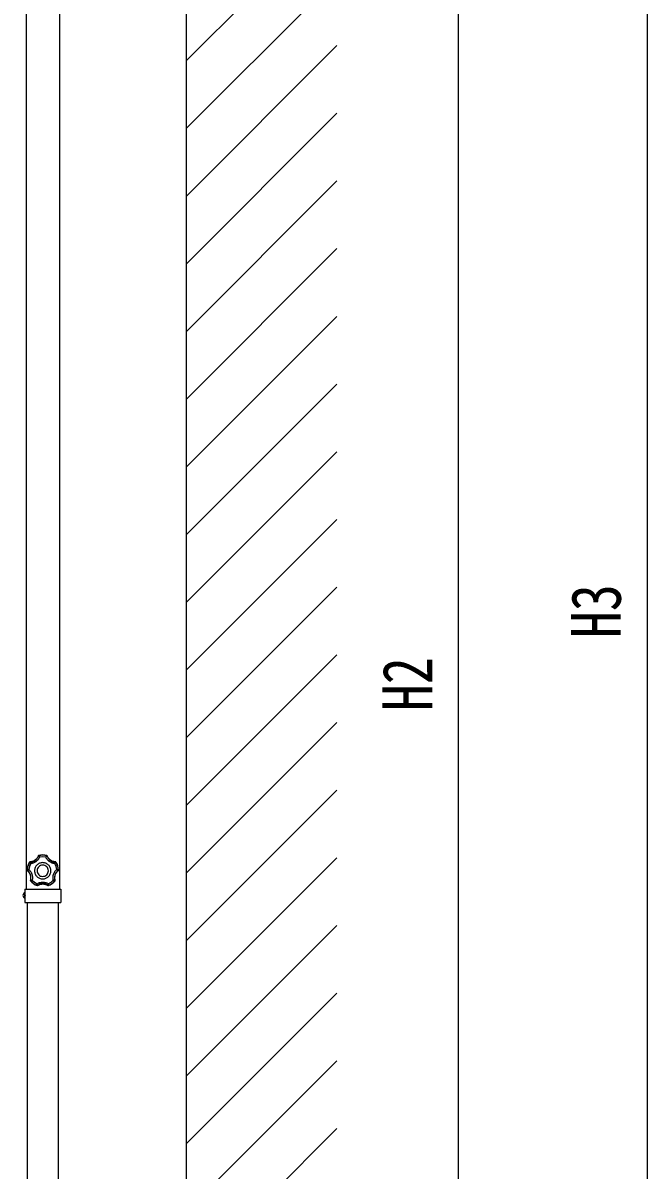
# Model space of a CAD drawing. Units: millimetres, scale not verified. Extents: x -8410 to 8410, y -5940 to 5940.
# Drawn here: x -43 to 785, y -2810 to -1288 of the extents above; entities that cross this region are included whole.
import ezdxf
from ezdxf.enums import TextEntityAlignment as Align

# ---------------------------------------------------------------- set-up
doc = ezdxf.new("R2010")
doc.units = ezdxf.units.MM
doc.header["$LTSCALE"] = 30
for name, color, linetype in [('0-4_YKK_13', 4, 'Continuous'), ('0-5_YKK_A1', 4, 'Continuous'), ('0-6_YKK_D', 6, 'Continuous')]:
    doc.layers.add(name, color=color, linetype=linetype)
doc.styles.add('ＭＳ ゴシック', font='')
doc.styles.get('ＭＳ ゴシック').set_extended_font_data('MS Gothic')

msp = doc.modelspace()

# ---------------------------------------------------------------- linework, layer by layer
at = {"layer": '0-4_YKK_13'}
for p, q in [((-33.49, -2401.37), (-33.89, -2401.59)), ((-33.49, -2401.37), (-33.89, -2401.59)), ((-33.64, -2401.89), (-33.89, -2401.59)), ((-33.25, -2401.67), (-33.64, -2401.89)), ((-33.25, -2401.67), (-33.64, -2401.89)), ((-33.49, -2401.37), (-33.25, -2401.67)), ((-21.9, -2392.88), (-22.24, -2393.19)), ((-21.9, -2392.88), (-22.24, -2393.19)), ((-22.03, -2393.52), (-22.24, -2393.19)), ((-21.69, -2393.21), (-22.03, -2393.52)), ((-21.69, -2393.21), (-22.03, -2393.52)), ((-21.9, -2392.88), (-21.69, -2393.21)), ((-11, -2393.21), (-10.79, -2392.88)), ((-10.66, -2393.52), (-11, -2393.21)), ((-10.66, -2393.52), (-11, -2393.21)), ((-10.45, -2393.19), (-10.79, -2392.88)), ((-10.45, -2393.19), (-10.79, -2392.88)), ((-10.45, -2393.19), (-10.66, -2393.52)), ((0.55, -2401.67), (0.8, -2401.37)), ((0.95, -2401.89), (0.55, -2401.67)), ((0.95, -2401.89), (0.55, -2401.67)), ((1.2, -2401.59), (0.8, -2401.37)), ((1.2, -2401.59), (0.8, -2401.37)), ((1.2, -2401.59), (0.95, -2401.89)), ((-37.32, -2412.16), (-36.95, -2412.06)), ((-37.32, -2412.16), (-37.13, -2412.58)), ((-37.32, -2412.16), (-37.13, -2412.58)), ((-36.76, -2412.48), (-37.13, -2412.58)), ((-36.95, -2412.06), (-36.76, -2412.48)), ((-36.95, -2412.06), (-36.76, -2412.48)), ((4.07, -2412.48), (4.26, -2412.06)), ((4.07, -2412.48), (4.26, -2412.06)), ((4.44, -2412.58), (4.07, -2412.48)), ((4.26, -2412.06), (4.63, -2412.16)), ((4.44, -2412.58), (4.63, -2412.16)), ((4.44, -2412.58), (4.63, -2412.16)), ((-32.84, -2425.8), (-32.48, -2425.66)), ((-32.84, -2425.8), (-32.74, -2426.25)), ((-32.84, -2425.8), (-32.74, -2426.25)), ((-32.38, -2426.11), (-32.74, -2426.25)), ((-32.48, -2425.66), (-32.38, -2426.11)), ((-32.48, -2425.66), (-32.38, -2426.11)), ((-23.76, -2432.78), (-23.73, -2432.4)), ((-23.76, -2432.78), (-23.3, -2432.73)), ((-23.76, -2432.78), (-23.3, -2432.73)), ((-23.73, -2432.4), (-23.28, -2432.35)), ((-23.73, -2432.4), (-23.28, -2432.35)), ((-23.28, -2432.35), (-23.3, -2432.73)), ((-9.42, -2432.35), (-8.96, -2432.4)), ((-9.39, -2432.73), (-9.42, -2432.35)), ((-9.42, -2432.35), (-8.96, -2432.4)), ((-9.39, -2432.73), (-8.94, -2432.78)), ((-9.39, -2432.73), (-8.94, -2432.78)), ((-8.96, -2432.4), (-8.94, -2432.78)), ((-0.31, -2426.11), (-0.22, -2425.66)), ((-0.31, -2426.11), (-0.22, -2425.66)), ((0.05, -2426.25), (-0.31, -2426.11)), ((-0.22, -2425.66), (0.14, -2425.8)), ((0.05, -2426.25), (0.14, -2425.8)), ((0.05, -2426.25), (0.14, -2425.8)), ((-40.6, -2441.97), (-40.09, -2441.97)), ((-40.09, -2437.72), (7.51, -2437.72)), ((-40.09, -2441.97), (-40.09, -2449.47)), ((7.51, -2437.72), (7.51, -2455.22))]:
    msp.add_line(p, q, dxfattribs=at)
for points in [[(-33.89, -2401.59), (-35.28, -2404.04), (-36.32, -2406.64), (-37.01, -2409.36), (-37.32, -2412.16)], [(-33.89, -2401.59), (-35.28, -2404.04), (-36.32, -2406.64), (-37, -2409.36), (-37.32, -2412.16)], [(-33.64, -2401.89), (-34.97, -2404.26), (-35.97, -2406.76), (-36.63, -2409.37), (-36.95, -2412.06)], [(-33.64, -2401.89), (-33.64, -2401.91), (-33.62, -2401.93), (-33.6, -2401.95), (-33.57, -2401.99), (-33.54, -2402.04), (-33.5, -2402.09), (-33.46, -2402.15), (-33.41, -2402.22), (-33.35, -2402.3), (-33.29, -2402.38), (-33.22, -2402.48), (-33.08, -2402.67), (-32.92, -2402.88), (-32.8, -2403.04), (-32.71, -2403.15), (-32.62, -2403.27), (-32.53, -2403.38), (-32.44, -2403.5), (-32.35, -2403.61), (-34.06, -2407.38), (-34.89, -2411.43)], [(-22.24, -2393.19), (-22.49, -2393.82), (-22.77, -2394.42), (-23.04, -2394.94), (-23.21, -2395.23), (-23.39, -2395.52), (-23.57, -2395.8), (-23.76, -2396.08), (-23.96, -2396.35), (-24.65, -2397.19), (-25.58, -2398.14), (-26.62, -2398.98), (-27.75, -2399.71), (-28.94, -2400.31), (-29.95, -2400.71), (-30.27, -2400.81), (-30.59, -2400.91), (-30.92, -2400.99), (-31.24, -2401.07), (-31.57, -2401.14), (-32.15, -2401.24), (-32.82, -2401.32), (-33.49, -2401.37)], [(-33.25, -2401.67), (-32.58, -2401.62), (-31.92, -2401.54), (-31.34, -2401.44), (-31.02, -2401.37), (-30.69, -2401.29), (-30.37, -2401.21), (-30.06, -2401.11), (-29.74, -2401.01), (-29.23, -2400.82), (-28.62, -2400.57), (-28.03, -2400.28), (-27.71, -2400.11), (-27.43, -2399.95), (-27.14, -2399.78), (-26.86, -2399.6), (-26.59, -2399.41), (-26.06, -2399.02), (-25.06, -2398.15), (-24.17, -2397.19), (-23.58, -2396.43), (-23.21, -2395.88), (-22.87, -2395.32), (-22.56, -2394.73), (-22.28, -2394.13), (-22.03, -2393.52)], [(-33.25, -2401.67), (-33.24, -2401.68), (-33.23, -2401.7), (-33.22, -2401.73), (-33.2, -2401.78), (-33.18, -2401.83), (-33.15, -2401.89), (-33.12, -2401.96), (-33.09, -2402.04), (-33.05, -2402.12), (-33.01, -2402.21), (-32.96, -2402.33), (-32.86, -2402.54), (-32.76, -2402.77), (-32.67, -2402.97), (-32.61, -2403.09), (-32.54, -2403.22), (-32.48, -2403.35), (-32.42, -2403.48), (-32.35, -2403.61)], [(-22.03, -2393.52), (-22, -2393.55), (-21.93, -2393.61), (-21.82, -2393.7), (-21.68, -2393.82), (-21.52, -2393.97), (-21.33, -2394.14), (-21.13, -2394.33), (-20.91, -2394.53), (-20.68, -2394.75), (-20.46, -2394.97), (-20.75, -2395.6), (-21.08, -2396.21), (-21.39, -2396.75), (-21.57, -2397.04), (-21.77, -2397.33), (-21.97, -2397.62), (-22.17, -2397.9), (-22.39, -2398.17), (-23.06, -2398.97), (-24.04, -2399.94), (-25.11, -2400.81), (-25.49, -2401.08), (-25.78, -2401.28), (-26.07, -2401.47), (-26.37, -2401.65), (-26.67, -2401.82), (-27.07, -2402.04), (-27.69, -2402.34), (-28.32, -2402.62), (-28.96, -2402.86), (-29.62, -2403.07), (-30.29, -2403.26), (-30.97, -2403.41), (-31.66, -2403.53), (-32.35, -2403.61)], [(-5.55, -2413.13), (-5.61, -2412.03), (-5.77, -2410.96), (-6.04, -2409.92), (-6.4, -2408.93), (-6.85, -2407.99), (-7.39, -2407.1), (-8.02, -2406.27), (-8.71, -2405.5), (-9.48, -2404.8), (-10.31, -2404.18), (-11.2, -2403.64), (-12.14, -2403.19), (-13.14, -2402.82), (-14.17, -2402.56), (-15.24, -2402.39), (-16.35, -2402.34), (-17.45, -2402.39), (-18.52, -2402.56), (-19.56, -2402.82), (-20.55, -2403.19), (-21.49, -2403.64), (-22.38, -2404.18), (-23.21, -2404.8), (-23.98, -2405.5), (-24.68, -2406.27), (-25.3, -2407.1), (-25.84, -2407.99), (-26.29, -2408.93), (-26.66, -2409.92), (-26.92, -2410.96), (-27.09, -2412.03), (-27.14, -2413.13), (-27.09, -2414.24), (-26.92, -2415.31), (-26.66, -2416.34), (-26.29, -2417.34), (-25.84, -2418.28), (-25.3, -2419.17), (-24.68, -2420)], [(-10.79, -2392.88), (-13.55, -2392.32), (-16.35, -2392.13), (-19.14, -2392.32), (-21.9, -2392.88)], [(-10.79, -2392.88), (-13.55, -2392.32), (-16.35, -2392.13), (-19.14, -2392.32), (-21.9, -2392.88)], [(-11, -2393.21), (-13.66, -2392.68), (-16.35, -2392.5), (-19.04, -2392.68), (-21.69, -2393.21)], [(-21.69, -2393.21), (-21.66, -2393.24), (-21.61, -2393.32), (-21.52, -2393.44), (-21.41, -2393.59), (-21.28, -2393.77), (-21.14, -2393.97), (-20.98, -2394.2), (-20.81, -2394.45), (-20.63, -2394.7), (-20.46, -2394.97)], [(-12.23, -2394.97), (-16.35, -2394.51), (-20.46, -2394.97)], [(-11, -2393.21), (-11.03, -2393.24), (-11.08, -2393.32), (-11.17, -2393.44), (-11.28, -2393.59), (-11.41, -2393.77), (-11.56, -2393.97), (-11.72, -2394.2), (-11.88, -2394.45), (-12.06, -2394.7), (-12.23, -2394.97)], [(-10.66, -2393.52), (-10.69, -2393.55), (-10.77, -2393.61), (-10.87, -2393.7), (-11.01, -2393.82), (-11.18, -2393.97), (-11.36, -2394.14), (-11.57, -2394.33), (-11.78, -2394.53), (-12.01, -2394.75), (-12.23, -2394.97)], [(0.55, -2401.67), (0.54, -2401.71), (0.5, -2401.79), (0.44, -2401.93), (0.37, -2402.09), (0.28, -2402.3), (0.18, -2402.53), (0.06, -2402.78), (-0.07, -2403.05), (-0.2, -2403.33), (-0.34, -2403.61), (-1.04, -2403.52), (-1.73, -2403.4), (-2.42, -2403.25), (-3.1, -2403.07), (-3.77, -2402.85), (-4.74, -2402.46), (-5.98, -2401.85), (-7.17, -2401.11), (-7.67, -2400.75), (-7.94, -2400.54), (-8.22, -2400.31), (-8.48, -2400.09), (-8.75, -2399.85), (-9.06, -2399.55), (-9.55, -2399.05), (-10.01, -2398.53), (-10.45, -2397.99), (-10.86, -2397.42), (-11.25, -2396.84), (-11.61, -2396.23), (-11.94, -2395.61), (-12.23, -2394.97)], [(-10.66, -2393.52), (-10.41, -2394.13), (-10.13, -2394.74), (-9.82, -2395.32), (-9.48, -2395.89), (-9.11, -2396.44), (-8.71, -2396.97), (-8.29, -2397.47), (-7.84, -2397.95), (-7.52, -2398.26), (-7.28, -2398.48), (-7.03, -2398.7), (-6.77, -2398.91), (-6.51, -2399.11), (-6.16, -2399.37), (-5.05, -2400.08), (-3.87, -2400.66), (-2.95, -2401.01), (-2.63, -2401.11), (-2.31, -2401.21), (-1.99, -2401.29), (-1.67, -2401.37), (-1.35, -2401.44), (-0.77, -2401.54), (-0.11, -2401.62), (0.55, -2401.67)], [(0.8, -2401.37), (0.13, -2401.32), (-0.54, -2401.24), (-1.12, -2401.14), (-1.44, -2401.07), (-1.77, -2401), (-2.1, -2400.91), (-2.42, -2400.81), (-2.74, -2400.71), (-3.75, -2400.31), (-4.94, -2399.71), (-6.06, -2398.99), (-7.1, -2398.14), (-8.04, -2397.2), (-8.73, -2396.36), (-8.93, -2396.09), (-9.12, -2395.81), (-9.3, -2395.53), (-9.48, -2395.24), (-9.64, -2394.95), (-9.92, -2394.43), (-10.2, -2393.82), (-10.45, -2393.19)], [(0.95, -2401.89), (0.93, -2401.93), (0.87, -2402.01), (0.79, -2402.12), (0.68, -2402.27), (0.55, -2402.45), (0.4, -2402.66), (0.23, -2402.88), (0.05, -2403.12), (-0.14, -2403.36), (-0.34, -2403.61)], [(2.2, -2411.43), (1.37, -2407.38), (-0.34, -2403.61)], [(4.26, -2412.06), (3.94, -2409.37), (3.27, -2406.76), (2.27, -2404.26), (0.95, -2401.89)], [(4.63, -2412.16), (4.31, -2409.36), (3.63, -2406.64), (2.59, -2404.04), (1.2, -2401.59)], [(4.63, -2412.16), (4.31, -2409.36), (3.63, -2406.64), (2.58, -2404.04), (1.2, -2401.59)], [(-37.13, -2412.58), (-36.62, -2413.01), (-36.13, -2413.46), (-35.72, -2413.88), (-35.49, -2414.13), (-35.27, -2414.39), (-35.06, -2414.65), (-34.86, -2414.92), (-34.66, -2415.19), (-34.07, -2416.1), (-33.46, -2417.29), (-32.98, -2418.54), (-32.64, -2419.83), (-32.43, -2421.15), (-32.37, -2422.23), (-32.37, -2422.57), (-32.38, -2422.9), (-32.39, -2423.24), (-32.42, -2423.57), (-32.46, -2423.91), (-32.54, -2424.49), (-32.67, -2425.15), (-32.84, -2425.8)], [(-36.95, -2412.06), (-36.91, -2412.05), (-36.82, -2412.02), (-36.68, -2411.97), (-36.5, -2411.91), (-36.29, -2411.85), (-36.05, -2411.77), (-35.78, -2411.69), (-35.5, -2411.6), (-35.2, -2411.52), (-34.89, -2411.43)], [(-36.76, -2412.48), (-36.72, -2412.46), (-36.64, -2412.41), (-36.52, -2412.33), (-36.36, -2412.24), (-36.17, -2412.13), (-35.95, -2412), (-35.71, -2411.87), (-35.45, -2411.73), (-35.17, -2411.58), (-34.89, -2411.43), (-34.38, -2411.91), (-33.9, -2412.4), (-33.49, -2412.87), (-33.27, -2413.13), (-33.05, -2413.41), (-32.84, -2413.68), (-32.64, -2413.97), (-32.44, -2414.26), (-31.9, -2415.14), (-31.27, -2416.37), (-30.77, -2417.66), (-30.63, -2418.1), (-30.53, -2418.44), (-30.45, -2418.78), (-30.37, -2419.11), (-30.29, -2419.45), (-30.21, -2419.91), (-30.11, -2420.59), (-30.05, -2421.27), (-30.02, -2421.96), (-30.02, -2422.65), (-30.05, -2423.34), (-30.12, -2424.04), (-30.22, -2424.73), (-30.35, -2425.42)], [(-32.48, -2425.66), (-32.31, -2425.02), (-32.19, -2424.37), (-32.1, -2423.78), (-32.07, -2423.45), (-32.04, -2423.12), (-32.02, -2422.79), (-32.02, -2422.46), (-32.02, -2422.13), (-32.04, -2421.58), (-32.09, -2420.93), (-32.18, -2420.28), (-32.24, -2419.92), (-32.31, -2419.6), (-32.38, -2419.28), (-32.47, -2418.95), (-32.56, -2418.63), (-32.77, -2418.01), (-33.29, -2416.8), (-33.93, -2415.64), (-34.47, -2414.85), (-34.87, -2414.33), (-35.31, -2413.83), (-35.77, -2413.36), (-36.25, -2412.91), (-36.76, -2412.48)], [(-24.68, -2420), (-23.98, -2420.77), (-23.21, -2421.47), (-22.38, -2422.09), (-21.49, -2422.63), (-20.55, -2423.08), (-19.56, -2423.45), (-18.52, -2423.71), (-17.45, -2423.87), (-16.35, -2423.93), (-15.24, -2423.87), (-14.17, -2423.71), (-13.14, -2423.45), (-12.14, -2423.08), (-11.2, -2422.63), (-10.31, -2422.09), (-9.48, -2421.47), (-8.71, -2420.77), (-8.02, -2420), (-7.39, -2419.17), (-6.85, -2418.28), (-6.4, -2417.34), (-6.04, -2416.34), (-5.77, -2415.31), (-5.61, -2414.24), (-5.55, -2413.13)], [(-0.22, -2425.66), (-0.26, -2425.66), (-0.36, -2425.65), (-0.5, -2425.64), (-0.68, -2425.62), (-0.9, -2425.6), (-1.15, -2425.57), (-1.43, -2425.54), (-1.72, -2425.5), (-2.03, -2425.46), (-2.34, -2425.42), (-2.48, -2424.72), (-2.58, -2424.03), (-2.64, -2423.33), (-2.68, -2422.62), (-2.67, -2421.92), (-2.61, -2420.87), (-2.41, -2419.5), (-2.08, -2418.15), (-1.89, -2417.56), (-1.77, -2417.23), (-1.64, -2416.9), (-1.51, -2416.58), (-1.37, -2416.26), (-1.18, -2415.86), (-0.86, -2415.25), (-0.5, -2414.65), (-0.12, -2414.06), (0.29, -2413.49), (0.73, -2412.94), (1.2, -2412.42), (1.69, -2411.91), (2.2, -2411.43)], [(4.07, -2412.48), (3.56, -2412.91), (3.07, -2413.36), (2.61, -2413.83), (2.18, -2414.34), (1.77, -2414.86), (1.39, -2415.4), (1.04, -2415.96), (0.73, -2416.53), (0.53, -2416.93), (0.39, -2417.23), (0.26, -2417.53), (0.14, -2417.84), (0.03, -2418.15), (-0.11, -2418.57), (-0.44, -2419.85), (-0.62, -2421.14), (-0.68, -2422.13), (-0.68, -2422.46), (-0.67, -2422.8), (-0.65, -2423.13), (-0.62, -2423.46), (-0.59, -2423.79), (-0.5, -2424.37), (-0.38, -2425.02), (-0.22, -2425.66)], [(0.14, -2425.8), (-0.02, -2425.15), (-0.15, -2424.49), (-0.23, -2423.91), (-0.27, -2423.58), (-0.3, -2423.25), (-0.31, -2422.91), (-0.32, -2422.57), (-0.32, -2422.24), (-0.26, -2421.15), (-0.06, -2419.84), (0.29, -2418.54), (0.77, -2417.29), (1.38, -2416.11), (1.96, -2415.19), (2.16, -2414.92), (2.37, -2414.65), (2.58, -2414.39), (2.8, -2414.14), (3.02, -2413.89), (3.43, -2413.47), (3.92, -2413.01), (4.44, -2412.58)], [(4.26, -2412.06), (4.21, -2412.05), (4.12, -2412.02), (3.99, -2411.97), (3.81, -2411.91), (3.6, -2411.85), (3.36, -2411.77), (3.09, -2411.69), (2.81, -2411.6), (2.51, -2411.52), (2.2, -2411.43)], [(4.07, -2412.48), (4.03, -2412.46), (3.95, -2412.41), (3.83, -2412.33), (3.67, -2412.24), (3.47, -2412.13), (3.26, -2412), (3.02, -2411.87), (2.75, -2411.73), (2.48, -2411.58), (2.2, -2411.43)], [(-32.75, -2426.25), (-30.84, -2428.33), (-28.69, -2430.12), (-26.32, -2431.62), (-23.76, -2432.78)], [(-32.74, -2426.25), (-30.84, -2428.33), (-28.69, -2430.12), (-26.32, -2431.62), (-23.76, -2432.78)], [(-32.48, -2425.66), (-32.43, -2425.66), (-32.34, -2425.65), (-32.19, -2425.64), (-32.01, -2425.62), (-31.79, -2425.6), (-31.54, -2425.57), (-31.27, -2425.54), (-30.97, -2425.5), (-30.66, -2425.46), (-30.35, -2425.42)], [(-32.38, -2426.11), (-32.34, -2426.1), (-32.25, -2426.07), (-32.11, -2426.03), (-31.93, -2425.97), (-31.72, -2425.9), (-31.48, -2425.82), (-31.22, -2425.73), (-30.94, -2425.63), (-30.65, -2425.53), (-30.35, -2425.42)], [(-32.38, -2426.11), (-30.54, -2428.1), (-28.47, -2429.82), (-26.19, -2431.26), (-23.73, -2432.4)], [(-30.35, -2425.42), (-27.29, -2428.2), (-23.7, -2430.25)], [(-23.73, -2432.4), (-23.73, -2432.35), (-23.73, -2432.26), (-23.74, -2432.11), (-23.74, -2431.93), (-23.73, -2431.7), (-23.73, -2431.45), (-23.73, -2431.17), (-23.72, -2430.88), (-23.71, -2430.57), (-23.7, -2430.25)], [(-23.28, -2432.35), (-23.29, -2432.3), (-23.31, -2432.21), (-23.34, -2432.07), (-23.38, -2431.89), (-23.43, -2431.67), (-23.48, -2431.43), (-23.53, -2431.16), (-23.59, -2430.86), (-23.64, -2430.56), (-23.7, -2430.25), (-23.08, -2429.91), (-22.45, -2429.6), (-21.81, -2429.32), (-21.15, -2429.07), (-20.48, -2428.85), (-19.46, -2428.59), (-18.09, -2428.36), (-16.7, -2428.26), (-16.09, -2428.25), (-15.74, -2428.26), (-15.39, -2428.28), (-15.04, -2428.31), (-14.69, -2428.35), (-14.26, -2428.4), (-13.57, -2428.52), (-12.89, -2428.67), (-12.21, -2428.85), (-11.55, -2429.07), (-10.89, -2429.32), (-10.24, -2429.6), (-9.61, -2429.91), (-8.99, -2430.25)], [(-23.3, -2432.73), (-22.73, -2432.37), (-22.15, -2432.05), (-21.62, -2431.79), (-21.31, -2431.65), (-21, -2431.52), (-20.69, -2431.4), (-20.37, -2431.29), (-20.05, -2431.19), (-19, -2430.91), (-17.69, -2430.7), (-16.35, -2430.62), (-15.01, -2430.7), (-13.7, -2430.91), (-12.65, -2431.18), (-12.33, -2431.29), (-12.01, -2431.4), (-11.69, -2431.52), (-11.38, -2431.65), (-11.08, -2431.79), (-10.55, -2432.05), (-9.96, -2432.37), (-9.39, -2432.73)], [(-9.42, -2432.35), (-9.98, -2431.99), (-10.56, -2431.67), (-11.15, -2431.38), (-11.77, -2431.12), (-12.39, -2430.9), (-13.02, -2430.7), (-13.66, -2430.55), (-14.3, -2430.42), (-14.74, -2430.36), (-15.07, -2430.32), (-15.4, -2430.29), (-15.73, -2430.27), (-16.06, -2430.26), (-16.5, -2430.26), (-17.81, -2430.34), (-19.11, -2430.56), (-20.06, -2430.82), (-20.38, -2430.92), (-20.69, -2431.03), (-21, -2431.15), (-21.31, -2431.28), (-21.61, -2431.41), (-22.14, -2431.67), (-22.71, -2431.99), (-23.28, -2432.35)], [(-9.42, -2432.35), (-9.41, -2432.3), (-9.38, -2432.21), (-9.35, -2432.07), (-9.31, -2431.89), (-9.27, -2431.67), (-9.21, -2431.43), (-9.16, -2431.16), (-9.1, -2430.86), (-9.05, -2430.56), (-8.99, -2430.25)], [(-8.99, -2430.25), (-5.4, -2428.2), (-2.34, -2425.42)], [(-8.96, -2432.4), (-8.96, -2432.35), (-8.96, -2432.26), (-8.96, -2432.11), (-8.96, -2431.93), (-8.96, -2431.7), (-8.96, -2431.45), (-8.96, -2431.17), (-8.97, -2430.88), (-8.98, -2430.57), (-8.99, -2430.25)], [(-8.96, -2432.4), (-6.5, -2431.26), (-4.22, -2429.82), (-2.15, -2428.1), (-0.31, -2426.11)], [(-8.94, -2432.78), (-6.37, -2431.62), (-4, -2430.12), (-1.85, -2428.33), (0.05, -2426.25)], [(-8.94, -2432.78), (-6.38, -2431.62), (-4, -2430.12), (-1.85, -2428.33), (0.05, -2426.25)], [(-0.31, -2426.11), (-0.35, -2426.1), (-0.44, -2426.07), (-0.58, -2426.03), (-0.76, -2425.97), (-0.97, -2425.9), (-1.21, -2425.82), (-1.47, -2425.73), (-1.75, -2425.63), (-2.04, -2425.53), (-2.34, -2425.42)], [(-42.1, -2443.67), (-40.24, -2444.57), (-39.63, -2445.72)], [(-42.1, -2447.77), (-40.24, -2446.86), (-39.63, -2445.72)], [(-40.6, -2441.97), (-40.6, -2449.47), (-40.09, -2449.47)], [(-40.09, -2437.72), (-40.09, -2455.22), (7.51, -2455.22)]]:
    msp.add_lwpolyline(points, dxfattribs=at)
msp.add_lwpolyline([(-8.84, -2413.13), (-9, -2411.62), (-9.43, -2410.21), (-10.12, -2408.94), (-11.04, -2407.83), (-12.15, -2406.91), (-13.43, -2406.22), (-14.83, -2405.78), (-16.35, -2405.63), (-17.86, -2405.78), (-19.27, -2406.22), (-20.54, -2406.91), (-21.65, -2407.83), (-22.57, -2408.94), (-23.26, -2410.21), (-23.7, -2411.62), (-23.85, -2413.13), (-23.7, -2414.65), (-23.26, -2416.05), (-22.57, -2417.33), (-21.65, -2418.44), (-20.54, -2419.36), (-19.27, -2420.05), (-17.86, -2420.48), (-16.35, -2420.64), (-14.83, -2420.48), (-13.43, -2420.05), (-12.15, -2419.36), (-11.04, -2418.44), (-10.12, -2417.33), (-9.43, -2416.05), (-9, -2414.65)], close=True, dxfattribs=at)
msp.add_arc((-38.06, -2445.72), 4.53, 124.06671, 235.93329, dxfattribs=at)
at = {"layer": '0-5_YKK_A1'}
for p, q in [((173.65, -319.77), (173.65, -3450)), ((-38.35, -853.13), (-38.35, -2437.72)), ((173.65, -1338.66), (373.65, -1138.66)), ((173.65, -1428.46), (373.65, -1228.46)), ((173.65, -1518.26), (373.65, -1318.26)), ((173.65, -1608.06), (373.65, -1408.06)), ((173.65, -1697.87), (373.65, -1497.87)), ((173.65, -1787.67), (373.65, -1587.67)), ((173.65, -1877.47), (373.65, -1677.47)), ((173.65, -1967.27), (373.65, -1767.27)), ((173.65, -2057.08), (373.65, -1857.08)), ((173.65, -2146.88), (373.65, -1946.88)), ((173.65, -2236.68), (373.65, -2036.68)), ((173.65, -2326.48), (373.65, -2126.48)), ((173.65, -2416.29), (373.65, -2216.29)), ((173.65, -2506.09), (373.65, -2306.09)), ((173.65, -2595.89), (373.65, -2395.89)), ((-36.85, -2455.22), (-36.85, -3422.71)), ((4.15, -2455.22), (4.15, -3422.71)), ((173.65, -2685.69), (373.65, -2485.69)), ((173.65, -2775.5), (373.65, -2575.5)), ((173.65, -2865.3), (373.65, -2665.3)), ((173.65, -2955.1), (373.65, -2755.1))]:
    msp.add_line(p, q, dxfattribs=at)
msp.add_lwpolyline([(-38.35, -853.13), (5.65, -853.13), (5.65, -2437.72)], dxfattribs=at)
at = {"layer": '0-6_YKK_D'}
for p, q in [((784.9, -753.6), (784.9, -3350)), ((534.9, -3350), (534.9, -947.47))]:
    msp.add_line(p, q, dxfattribs=at)

# ---------------------------------------------------------------- texts
at = {"layer": '0-6_YKK_D', "style": 'ＭＳ ゴシック', "width": 0.8}
for s, p in [('H3', (769.9, -2104.6)), ('H2', (519.9, -2201.53))]:
    msp.add_text(s, height=65.98, rotation=90, dxfattribs=at).set_placement(p, align=Align.BOTTOM_LEFT)

doc.saveas('drawing.dxf')
